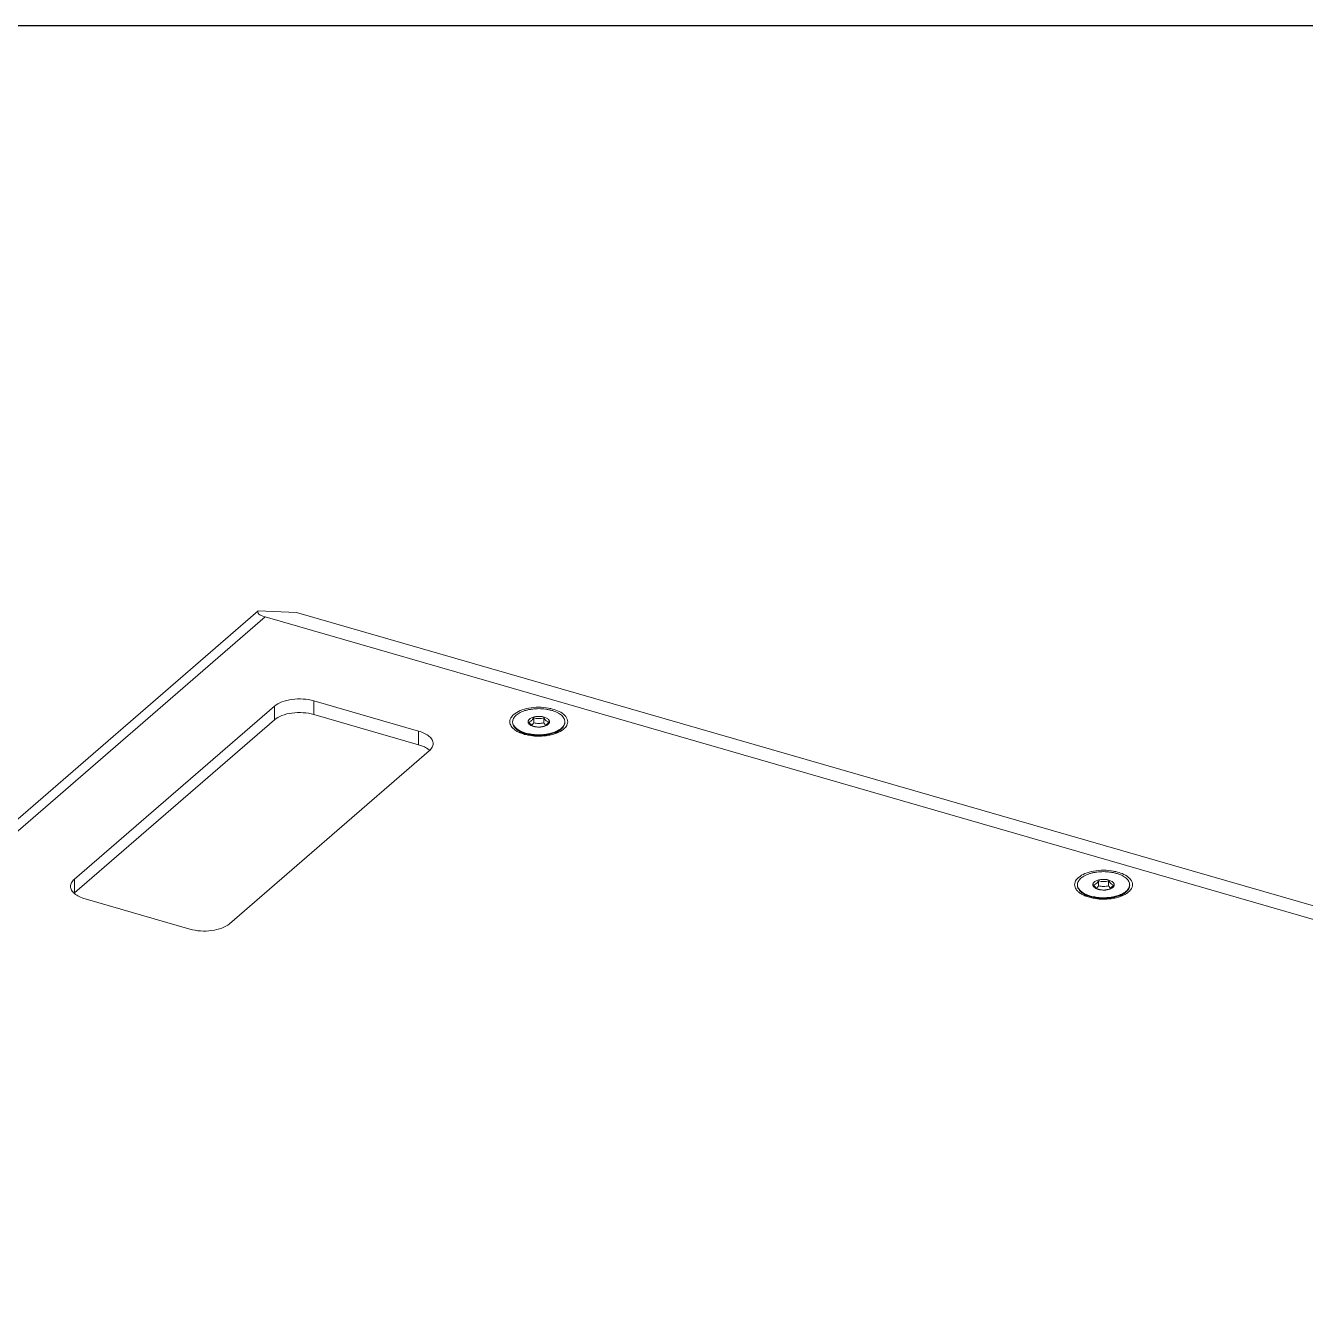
# Model space of a CAD drawing. Header units: millimetres. Extents: x 0 to 4009, y 0 to 2835.
# Drawn here: x 2942.4 to 3185.8, y 2593.1 to 2835 of the extents above; entities that cross this region are included whole.
import ezdxf

# ---------------------------------------------------------------- set-up
doc = ezdxf.new("R2010")
doc.units = ezdxf.units.MM
doc.layers.get('0').update_dxf_attribs({"lineweight": 13})
doc.layers.add('图框', color=7, linetype='Continuous')

# ---------------------------------------------------------------- blocks, each defined once
blk = doc.blocks.new('A4-H')
at = {"layer": '图框'}
blk.add_lwpolyline([(0, 210.021), (297, 210.021), (297, 0), (0, 0)], close=True, dxfattribs=at)

msp = doc.modelspace()

# ---------------------------------------------------------------- linework, layer by layer
for p, q in [((2598.73, 2387.76), (2986.16, 2723.29)), ((2986.16, 2723.29), (2986.67, 2723.71)), ((2986.67, 2723.71), (2993.97, 2723.43)), ((3428.71, 2597.93), (2993.97, 2723.43)), ((2603.47, 2389.58), (2987.97, 2722.57)), ((3422.71, 2597.07), (2987.97, 2722.57)), ((2997.25, 2706.61), (2997.25, 2704.01)), ((2997.25, 2706.61), (3017.17, 2700.86)), ((2951.74, 2672.69), (2989.74, 2705.6)), ((2989.74, 2703), (2989.74, 2705.6)), ((3017.17, 2698.26), (2997.25, 2704.01)), ((3039.07, 2702.43), (3039.07, 2703.37)), ((3040.95, 2702.43), (3040.95, 2703.37)), ((2989.74, 2703), (2951.74, 2670.09)), ((3036.9, 2700.41), (3035.96, 2701.07)), ((3043.12, 2700.41), (3044.07, 2701.07)), ((3044.77, 2701.26), (3044.5, 2701.05)), ((3044.97, 2702.51), (3044.97, 2702.5)), ((3044.97, 2702.51), (3044.97, 2702.5)), ((3017.17, 2698.26), (3017.17, 2700.86)), ((3019.19, 2697.1), (2981.19, 2664.19)), ((2951.74, 2672.69), (2951.74, 2670.09)), ((3146.46, 2671.43), (3146.46, 2672.37)), ((3148.34, 2671.43), (3148.34, 2672.37)), ((3144.29, 2669.41), (3143.34, 2670.07)), ((3150.51, 2669.41), (3151.45, 2670.07)), ((3152.16, 2670.26), (3151.89, 2670.05)), ((3152.36, 2671.51), (3152.36, 2671.5)), ((3152.36, 2671.51), (3152.36, 2671.5)), ((2973.67, 2663.19), (2953.75, 2668.94))]:
    msp.add_line(p, q)
for centre, radius, start, end in [((3036.29, 2702.64), 1.25, 180.0105, 185.9083), ((3037.98, 2704.54), 4.28, 234.826, 239.5328), ((3039.83, 2704.66), 3.02, 253.9012, 255.3331), ((3040.01, 2705.68), 4.06, 267.9886, 270.9744), ((3040.01, 2705.64), 4.02, 270.97, 273.5148), ((3040.02, 2705.59), 3.97, 273.5143, 274.9837), ((3040.16, 2704.79), 3.15, 283.8414, 284.6791), ((3042.03, 2704.56), 4.29, 300.4701, 305.1499), ((3043.73, 2702.64), 1.25, 354.0516, 359.9959), ((3039.07, 2706.74), 6.73, 247.2866, 250.8092), ((3040.96, 2706.71), 6.7, 289.2019, 292.7383), ((3143.68, 2671.64), 1.25, 180.0105, 185.9083), ((3145.37, 2673.54), 4.28, 234.826, 239.5328), ((3146.46, 2675.74), 6.73, 247.2866, 250.8092), ((3147.22, 2673.66), 3.02, 253.9012, 255.3331), ((3147.4, 2674.68), 4.06, 267.9886, 270.9744), ((3147.4, 2674.64), 4.02, 270.97, 273.5148), ((3147.4, 2674.59), 3.97, 273.5143, 274.9837), ((3147.54, 2673.79), 3.15, 283.8414, 284.6791), ((3148.34, 2675.71), 6.7, 289.2019, 292.7383), ((3149.42, 2673.56), 4.29, 300.4701, 305.1499), ((3151.12, 2671.64), 1.25, 354.0516, 359.9959)]:
    msp.add_arc(centre, radius, start, end)
msp.add_ellipse((2993.97, 2723.43), major_axis=(7.4, -0.03), ratio=0.205476, start_param=2.982177, end_param=3.767575)
for points, knots in [([(2997.25, 2706.61), (2996.59, 2706.8), (2995.2, 2707.02), (2993.13, 2706.96), (2991.25, 2706.52), (2990.15, 2705.96), (2989.74, 2705.6)], [0, 0, 0, 0, 0.263751, 0.537916, 0.791579, 1, 1, 1, 1]), ([(2989.74, 2703), (2990.15, 2703.36), (2991.25, 2703.93), (2993.13, 2704.36), (2995.2, 2704.42), (2996.59, 2704.2), (2997.25, 2704.01)], [0, 0, 0, 0, 0.208452, 0.462091, 0.736211, 1, 1, 1, 1]), ([(3034.6, 2703.11), (3034.62, 2703.2), (3034.78, 2703.54), (3035.03, 2703.82), (3035.25, 2704.01)], [0, 0, 0, 0, 0.229739, 1, 1, 1, 1]), ([(3035.05, 2702.64), (3035.05, 2702.75), (3035.08, 2702.97), (3035.21, 2703.29), (3035.42, 2703.6), (3035.72, 2703.9), (3036.08, 2704.16), (3036.51, 2704.41), (3037, 2704.62), (3037.54, 2704.8), (3038.12, 2704.94), (3038.73, 2705.04), (3039.37, 2705.11), (3040.01, 2705.13), (3040.66, 2705.11), (3041.29, 2705.04), (3041.91, 2704.94), (3042.3, 2704.84), (3042.49, 2704.79)], [0, 0, 0, 0, 0.038354, 0.078581, 0.122199, 0.170206, 0.223094, 0.280943, 0.343515, 0.410332, 0.480738, 0.553945, 0.629069, 0.705165, 0.781262, 0.856383, 0.929597, 1, 1, 1, 1]), ([(3035.25, 2704.01), (3035.61, 2704.32), (3036.55, 2704.84), (3038.18, 2705.29), (3040.01, 2705.44), (3041.27, 2705.33), (3041.89, 2705.22)], [0, 0, 0, 0, 0.206307, 0.454841, 0.727425, 1, 1, 1, 1]), ([(3041.03, 2703.52), (3040.91, 2703.55), (3040.66, 2703.61), (3040.27, 2703.65), (3039.88, 2703.66), (3039.49, 2703.62), (3039.12, 2703.56), (3038.78, 2703.45), (3038.49, 2703.32), (3038.33, 2703.21), (3038.25, 2703.14)], [0, 0, 0, 0, 0.128611, 0.263628, 0.401279, 0.537607, 0.668749, 0.791211, 0.902193, 1, 1, 1, 1]), ([(3039.07, 2703.37), (3039, 2703.27), (3038.86, 2703.08), (3038.69, 2702.91), (3038.61, 2702.84)], [0, 0, 0, 0, 0.525836, 1, 1, 1, 1]), ([(3040.95, 2703.37), (3040.8, 2703.33), (3040.49, 2703.27), (3040.01, 2703.23), (3039.54, 2703.27), (3039.23, 2703.33), (3039.07, 2703.37)], [0, 0, 0, 0, 0.249369, 0.5, 0.750631, 1, 1, 1, 1]), ([(3041.89, 2702.56), (3041.81, 2702.59), (3041.64, 2702.67), (3041.4, 2702.84), (3041.17, 2703.08), (3041.02, 2703.27), (3040.95, 2703.37)], [0, 0, 0, 0, 0.203593, 0.435936, 0.703391, 1, 1, 1, 1]), ([(3041.77, 2702.13), (3041.8, 2702.16), (3041.86, 2702.21), (3041.93, 2702.31), (3041.99, 2702.4), (3042.03, 2702.5), (3042.04, 2702.6), (3042.04, 2702.7), (3042.02, 2702.8), (3041.97, 2702.9), (3041.91, 2703), (3041.8, 2703.13), (3041.62, 2703.27), (3041.34, 2703.41), (3041.14, 2703.48), (3041.03, 2703.52)], [0, 0, 0, 0, 0.062761, 0.121167, 0.1757, 0.227248, 0.276977, 0.32624, 0.376438, 0.428866, 0.484593, 0.544387, 0.677689, 0.830135, 1, 1, 1, 1]), ([(3041.89, 2705.22), (3042.04, 2705.19), (3042.6, 2705.08), (3043.16, 2704.91), (3043.55, 2704.74)], [0, 0, 0, 0, 0.262606, 1, 1, 1, 1]), ([(3042.49, 2704.79), (3042.68, 2704.73), (3043.03, 2704.62), (3043.51, 2704.41), (3043.94, 2704.16), (3044.31, 2703.9), (3044.6, 2703.6), (3044.81, 2703.29), (3044.95, 2702.97), (3044.98, 2702.75), (3044.98, 2702.64)], [0, 0, 0, 0, 0.162825, 0.315332, 0.456305, 0.585199, 0.702193, 0.808494, 0.90653, 1, 1, 1, 1]), ([(3043.55, 2704.74), (3043.99, 2704.56), (3044.74, 2704.15), (3045.3, 2703.46), (3045.43, 2703.12)], [0, 0, 0, 0, 0.562831, 1, 1, 1, 1]), ([(3034.6, 2702.16), (3034.54, 2702.31), (3034.48, 2702.64), (3034.54, 2702.96), (3034.6, 2703.11)], [0, 0, 0, 0, 0.499842, 1, 1, 1, 1]), ([(3035.25, 2701.26), (3035.17, 2701.33), (3034.9, 2701.58), (3034.69, 2701.9), (3034.6, 2702.16)], [0, 0, 0, 0, 0.27505, 1, 1, 1, 1]), ([(3035.05, 2702.51), (3035.05, 2702.4), (3035.08, 2702.17), (3035.16, 2701.97), (3035.22, 2701.87)], [0, 0, 0, 0, 0.488081, 1, 1, 1, 1]), ([(3035.22, 2701.99), (3035.17, 2702.08), (3035.1, 2702.24), (3035.06, 2702.42), (3035.05, 2702.51)], [0, 0, 0, 0, 0.511244, 1, 1, 1, 1]), ([(3036.32, 2700.98), (3036.2, 2701.04), (3035.96, 2701.19), (3035.57, 2701.51), (3035.33, 2701.79), (3035.22, 2701.99)], [0, 0, 0, 0, 0.283199, 0.543801, 1, 1, 1, 1]), ([(3035.22, 2701.87), (3035.3, 2701.72), (3035.46, 2701.5), (3035.72, 2701.25), (3035.88, 2701.13), (3035.96, 2701.07)], [0, 0, 0, 0, 0.466941, 0.724749, 1, 1, 1, 1]), ([(3035.96, 2701.07), (3036.06, 2701), (3036.3, 2700.85), (3036.67, 2700.66), (3037.09, 2700.5), (3037.38, 2700.4), (3037.53, 2700.36)], [0, 0, 0, 0, 0.226676, 0.469614, 0.727939, 1, 1, 1, 1]), ([(3037.53, 2700.49), (3037.31, 2700.55), (3036.9, 2700.69), (3036.5, 2700.87), (3036.32, 2700.98)], [0, 0, 0, 0, 0.520443, 1, 1, 1, 1]), ([(3037.53, 2700.36), (3037.8, 2700.28), (3038.37, 2700.15), (3039.26, 2700.04), (3040.16, 2700.01), (3041.07, 2700.07), (3041.94, 2700.2), (3042.74, 2700.42), (3043.45, 2700.7), (3043.88, 2700.94), (3044.07, 2701.07)], [0, 0, 0, 0, 0.126453, 0.259035, 0.39449, 0.529362, 0.660241, 0.783963, 0.897849, 1, 1, 1, 1]), ([(3038.25, 2703.14), (3038.22, 2703.12), (3038.16, 2703.06), (3038.09, 2702.97), (3038.03, 2702.87), (3038, 2702.77), (3037.98, 2702.67), (3037.98, 2702.57), (3038.01, 2702.47), (3038.05, 2702.37), (3038.11, 2702.28), (3038.22, 2702.15), (3038.41, 2702), (3038.68, 2701.86), (3038.89, 2701.79), (3039, 2701.76)], [0, 0, 0, 0, 0.062761, 0.121167, 0.1757, 0.227248, 0.276977, 0.32624, 0.376438, 0.428866, 0.484593, 0.544387, 0.677689, 0.830135, 1, 1, 1, 1]), ([(3038.61, 2702.84), (3038.53, 2702.78), (3038.38, 2702.67), (3038.22, 2702.59), (3038.14, 2702.56)], [0, 0, 0, 0, 0.532975, 1, 1, 1, 1]), ([(3038.14, 2702.56), (3038.21, 2702.46), (3038.36, 2702.27), (3038.59, 2702.03), (3038.83, 2701.86), (3038.99, 2701.78), (3039.07, 2701.75)], [0, 0, 0, 0, 0.296609, 0.564064, 0.796406, 1, 1, 1, 1]), ([(3039.07, 2702.43), (3039.01, 2702.34), (3038.89, 2702.18), (3038.75, 2702.03), (3038.68, 2701.97)], [0, 0, 0, 0, 0.519997, 1, 1, 1, 1]), ([(3039.07, 2702.43), (3039.23, 2702.39), (3039.54, 2702.32), (3040.01, 2702.29), (3040.49, 2702.32), (3040.8, 2702.39), (3040.95, 2702.43)], [0, 0, 0, 0, 0.249369, 0.5, 0.750631, 1, 1, 1, 1]), ([(3039.07, 2701.75), (3039.23, 2701.71), (3039.54, 2701.65), (3040.01, 2701.61), (3040.49, 2701.65), (3040.8, 2701.71), (3040.95, 2701.75)], [0, 0, 0, 0, 0.249369, 0.5, 0.750631, 1, 1, 1, 1]), ([(3039.07, 2701.74), (3039.2, 2701.7), (3039.46, 2701.65), (3039.73, 2701.63), (3039.87, 2701.62)], [0, 0, 0, 0, 0.489329, 1, 1, 1, 1]), ([(3040.36, 2701.64), (3040.41, 2701.64), (3040.59, 2701.66), (3040.78, 2701.69), (3040.91, 2701.73)], [0, 0, 0, 0, 0.256008, 1, 1, 1, 1]), ([(3040.95, 2702.43), (3041.01, 2702.34), (3041.13, 2702.18), (3041.27, 2702.03), (3041.34, 2701.97)], [0, 0, 0, 0, 0.520016, 1, 1, 1, 1]), ([(3040.95, 2701.74), (3041.04, 2701.76), (3041.19, 2701.81), (3041.41, 2701.9), (3041.61, 2702), (3041.72, 2702.09), (3041.77, 2702.13)], [0, 0, 0, 0, 0.279516, 0.540776, 0.781432, 1, 1, 1, 1]), ([(3040.95, 2701.75), (3041.03, 2701.78), (3041.2, 2701.86), (3041.34, 2701.96), (3041.42, 2702.03)], [0, 0, 0, 0, 0.467024, 1, 1, 1, 1]), ([(3041.42, 2702.03), (3041.5, 2702.1), (3041.67, 2702.27), (3041.81, 2702.46), (3041.89, 2702.56)], [0, 0, 0, 0, 0.474164, 1, 1, 1, 1]), ([(3043.86, 2701.07), (3043.74, 2700.99), (3043.46, 2700.85), (3043.02, 2700.66), (3042.54, 2700.49), (3042.2, 2700.41), (3042.03, 2700.37)], [0, 0, 0, 0, 0.227229, 0.470743, 0.72901, 1, 1, 1, 1]), ([(3044.97, 2702.5), (3044.96, 2702.44), (3044.94, 2702.31), (3044.85, 2702.04), (3044.69, 2701.79), (3044.49, 2701.56), (3044.24, 2701.32), (3044.02, 2701.17), (3043.86, 2701.07)], [0, 0, 0, 0, 0.105647, 0.214421, 0.446968, 0.573476, 0.707637, 1, 1, 1, 1]), ([(3044.07, 2701.07), (3044.16, 2701.14), (3044.33, 2701.28), (3044.56, 2701.5), (3044.74, 2701.74), (3044.83, 2701.91), (3044.87, 2701.99)], [0, 0, 0, 0, 0.27852, 0.536805, 0.776377, 1, 1, 1, 1]), ([(3045.43, 2702.16), (3045.4, 2702.08), (3045.25, 2701.74), (3044.99, 2701.45), (3044.77, 2701.26)], [0, 0, 0, 0, 0.229739, 1, 1, 1, 1]), ([(3044.87, 2701.99), (3044.9, 2702.07), (3044.96, 2702.24), (3044.98, 2702.42), (3044.98, 2702.51)], [0, 0, 0, 0, 0.507831, 1, 1, 1, 1]), ([(3045.43, 2703.12), (3045.48, 2702.96), (3045.54, 2702.64), (3045.48, 2702.31), (3045.43, 2702.16)], [0, 0, 0, 0, 0.499842, 1, 1, 1, 1]), ([(3019.92, 2698.48), (3019.92, 2698.72), (3019.77, 2699.26), (3019.17, 2699.93), (3018.28, 2700.48), (3017.56, 2700.75), (3017.17, 2700.86)], [0, 0, 0, 0, 0.190649, 0.413748, 0.683957, 1, 1, 1, 1]), ([(3036.48, 2700.53), (3036.42, 2700.56), (3036.19, 2700.65), (3035.97, 2700.77), (3035.82, 2700.86)], [0, 0, 0, 0, 0.259493, 1, 1, 1, 1]), ([(3038.13, 2700.05), (3038.02, 2700.07), (3037.59, 2700.16), (3037.17, 2700.28), (3036.86, 2700.38)], [0, 0, 0, 0, 0.258631, 1, 1, 1, 1]), ([(3042.03, 2700.37), (3041.66, 2700.29), (3040.9, 2700.17), (3039.75, 2700.14), (3038.62, 2700.23), (3037.88, 2700.39), (3037.53, 2700.49)], [0, 0, 0, 0, 0.248229, 0.504632, 0.758655, 1, 1, 1, 1]), ([(3041.89, 2700.05), (3041.59, 2700), (3040.34, 2699.83), (3039.06, 2699.88), (3038.13, 2700.05)], [0, 0, 0, 0, 0.247619, 1, 1, 1, 1]), ([(3043.16, 2700.38), (3043.06, 2700.35), (3042.65, 2700.21), (3042.22, 2700.11), (3041.89, 2700.05)], [0, 0, 0, 0, 0.240926, 1, 1, 1, 1]), ([(3044.21, 2700.86), (3044.16, 2700.83), (3043.94, 2700.71), (3043.72, 2700.6), (3043.55, 2700.53)], [0, 0, 0, 0, 0.240482, 1, 1, 1, 1]), ([(3017.17, 2698.26), (3017.3, 2698.22), (3017.76, 2698.08), (3018.2, 2697.89), (3018.51, 2697.72)], [0, 0, 0, 0, 0.26451, 1, 1, 1, 1]), ([(3018.51, 2697.72), (3018.59, 2697.68), (3018.86, 2697.52), (3019.11, 2697.33), (3019.28, 2697.17)], [0, 0, 0, 0, 0.266544, 1, 1, 1, 1]), ([(3019.19, 2697.1), (3019.4, 2697.29), (3019.77, 2697.7), (3019.92, 2698.23), (3019.92, 2698.48)], [0, 0, 0, 0, 0.539241, 1, 1, 1, 1]), ([(3142.64, 2673.01), (3143, 2673.32), (3143.93, 2673.84), (3145.56, 2674.29), (3147.4, 2674.44), (3148.66, 2674.33), (3149.28, 2674.22)], [0, 0, 0, 0, 0.206307, 0.454841, 0.727425, 1, 1, 1, 1]), ([(3149.28, 2674.22), (3149.43, 2674.19), (3149.99, 2674.08), (3150.54, 2673.91), (3150.93, 2673.74)], [0, 0, 0, 0, 0.262606, 1, 1, 1, 1]), ([(2951.74, 2672.69), (2951.52, 2672.5), (2951.16, 2672.1), (2951, 2671.56), (2951, 2671.32)], [0, 0, 0, 0, 0.539241, 1, 1, 1, 1]), ([(3141.98, 2671.16), (3141.93, 2671.31), (3141.87, 2671.64), (3141.93, 2671.96), (3141.98, 2672.11)], [0, 0, 0, 0, 0.499842, 1, 1, 1, 1]), ([(3141.98, 2672.11), (3142.01, 2672.2), (3142.16, 2672.54), (3142.42, 2672.82), (3142.64, 2673.01)], [0, 0, 0, 0, 0.229739, 1, 1, 1, 1]), ([(3142.43, 2671.64), (3142.43, 2671.75), (3142.46, 2671.97), (3142.6, 2672.29), (3142.81, 2672.6), (3143.1, 2672.9), (3143.47, 2673.16), (3143.9, 2673.41), (3144.38, 2673.62), (3144.92, 2673.8), (3145.5, 2673.94), (3146.12, 2674.04), (3146.75, 2674.11), (3147.4, 2674.13), (3148.04, 2674.11), (3148.68, 2674.04), (3149.29, 2673.94), (3149.69, 2673.84), (3149.88, 2673.79)], [0, 0, 0, 0, 0.038354, 0.078581, 0.122199, 0.170206, 0.223094, 0.280943, 0.343515, 0.410332, 0.480738, 0.553945, 0.629069, 0.705165, 0.781262, 0.856383, 0.929597, 1, 1, 1, 1]), ([(3145.64, 2672.14), (3145.61, 2672.12), (3145.55, 2672.06), (3145.48, 2671.97), (3145.42, 2671.87), (3145.38, 2671.77), (3145.37, 2671.67), (3145.37, 2671.57), (3145.39, 2671.47), (3145.44, 2671.37), (3145.5, 2671.28), (3145.61, 2671.15), (3145.79, 2671), (3146.07, 2670.86), (3146.27, 2670.79), (3146.38, 2670.76)], [0, 0, 0, 0, 0.062761, 0.121167, 0.1757, 0.227248, 0.276977, 0.32624, 0.376438, 0.428866, 0.484593, 0.544387, 0.677689, 0.830135, 1, 1, 1, 1]), ([(3145.99, 2671.84), (3145.92, 2671.78), (3145.77, 2671.67), (3145.6, 2671.59), (3145.52, 2671.56)], [0, 0, 0, 0, 0.532975, 1, 1, 1, 1]), ([(3148.41, 2672.52), (3148.29, 2672.55), (3148.05, 2672.61), (3147.66, 2672.65), (3147.27, 2672.66), (3146.88, 2672.62), (3146.51, 2672.56), (3146.17, 2672.45), (3145.88, 2672.32), (3145.71, 2672.21), (3145.64, 2672.14)], [0, 0, 0, 0, 0.128611, 0.263628, 0.401279, 0.537607, 0.668749, 0.791211, 0.902193, 1, 1, 1, 1]), ([(3146.46, 2672.37), (3146.39, 2672.27), (3146.24, 2672.08), (3146.08, 2671.91), (3145.99, 2671.84)], [0, 0, 0, 0, 0.525836, 1, 1, 1, 1]), ([(3148.34, 2672.37), (3148.18, 2672.33), (3147.87, 2672.27), (3147.4, 2672.23), (3146.92, 2672.27), (3146.61, 2672.33), (3146.46, 2672.37)], [0, 0, 0, 0, 0.249369, 0.5, 0.750631, 1, 1, 1, 1]), ([(3149.27, 2671.56), (3149.19, 2671.59), (3149.03, 2671.67), (3148.79, 2671.84), (3148.56, 2672.08), (3148.41, 2672.27), (3148.34, 2672.37)], [0, 0, 0, 0, 0.203593, 0.435936, 0.703391, 1, 1, 1, 1]), ([(3149.16, 2671.13), (3149.19, 2671.16), (3149.25, 2671.21), (3149.32, 2671.31), (3149.38, 2671.4), (3149.41, 2671.5), (3149.43, 2671.6), (3149.43, 2671.7), (3149.4, 2671.8), (3149.36, 2671.9), (3149.3, 2672), (3149.19, 2672.13), (3149, 2672.27), (3148.73, 2672.41), (3148.52, 2672.48), (3148.41, 2672.52)], [0, 0, 0, 0, 0.062761, 0.121167, 0.1757, 0.227248, 0.276977, 0.32624, 0.376438, 0.428866, 0.484593, 0.544387, 0.677689, 0.830135, 1, 1, 1, 1]), ([(3149.88, 2673.79), (3150.06, 2673.73), (3150.41, 2673.62), (3150.9, 2673.41), (3151.33, 2673.16), (3151.7, 2672.9), (3151.99, 2672.6), (3152.2, 2672.29), (3152.33, 2671.97), (3152.36, 2671.75), (3152.36, 2671.64)], [0, 0, 0, 0, 0.162825, 0.315332, 0.456305, 0.585199, 0.702193, 0.808494, 0.90653, 1, 1, 1, 1]), ([(3150.93, 2673.74), (3151.37, 2673.56), (3152.13, 2673.15), (3152.69, 2672.46), (3152.82, 2672.12)], [0, 0, 0, 0, 0.562831, 1, 1, 1, 1]), ([(3152.82, 2672.12), (3152.87, 2671.96), (3152.93, 2671.64), (3152.87, 2671.31), (3152.82, 2671.16)], [0, 0, 0, 0, 0.499842, 1, 1, 1, 1]), ([(2951, 2671.32), (2951, 2671.07), (2951.16, 2670.54), (2951.76, 2669.87), (2952.65, 2669.31), (2953.36, 2669.05), (2953.75, 2668.94)], [0, 0, 0, 0, 0.190649, 0.413748, 0.683957, 1, 1, 1, 1]), ([(3142.64, 2670.26), (3142.56, 2670.33), (3142.29, 2670.58), (3142.07, 2670.9), (3141.98, 2671.16)], [0, 0, 0, 0, 0.27505, 1, 1, 1, 1]), ([(3142.43, 2671.51), (3142.43, 2671.4), (3142.46, 2671.17), (3142.55, 2670.97), (3142.6, 2670.87)], [0, 0, 0, 0, 0.488081, 1, 1, 1, 1]), ([(3142.6, 2670.99), (3142.56, 2671.08), (3142.49, 2671.24), (3142.45, 2671.42), (3142.44, 2671.51)], [0, 0, 0, 0, 0.511244, 1, 1, 1, 1]), ([(3143.71, 2669.98), (3143.58, 2670.04), (3143.35, 2670.19), (3142.95, 2670.51), (3142.71, 2670.79), (3142.6, 2670.99)], [0, 0, 0, 0, 0.283199, 0.543801, 1, 1, 1, 1]), ([(3142.6, 2670.87), (3142.68, 2670.72), (3142.84, 2670.5), (3143.11, 2670.25), (3143.26, 2670.13), (3143.34, 2670.07)], [0, 0, 0, 0, 0.466941, 0.724749, 1, 1, 1, 1]), ([(3143.86, 2669.53), (3143.8, 2669.56), (3143.58, 2669.65), (3143.36, 2669.77), (3143.2, 2669.86)], [0, 0, 0, 0, 0.259493, 1, 1, 1, 1]), ([(3143.34, 2670.07), (3143.45, 2670), (3143.68, 2669.85), (3144.06, 2669.66), (3144.47, 2669.5), (3144.77, 2669.4), (3144.92, 2669.36)], [0, 0, 0, 0, 0.226676, 0.469614, 0.727939, 1, 1, 1, 1]), ([(3144.92, 2669.49), (3144.7, 2669.55), (3144.29, 2669.69), (3143.89, 2669.87), (3143.71, 2669.98)], [0, 0, 0, 0, 0.520443, 1, 1, 1, 1]), ([(3145.52, 2669.05), (3145.41, 2669.07), (3144.98, 2669.16), (3144.56, 2669.28), (3144.25, 2669.38)], [0, 0, 0, 0, 0.258631, 1, 1, 1, 1]), ([(3144.92, 2669.36), (3145.19, 2669.28), (3145.76, 2669.15), (3146.64, 2669.04), (3147.55, 2669.01), (3148.45, 2669.07), (3149.32, 2669.2), (3150.13, 2669.42), (3150.84, 2669.7), (3151.27, 2669.94), (3151.45, 2670.07)], [0, 0, 0, 0, 0.126453, 0.259035, 0.39449, 0.529362, 0.660241, 0.783963, 0.897849, 1, 1, 1, 1]), ([(3149.42, 2669.37), (3149.05, 2669.29), (3148.29, 2669.17), (3147.14, 2669.14), (3146, 2669.23), (3145.27, 2669.39), (3144.92, 2669.49)], [0, 0, 0, 0, 0.248229, 0.504632, 0.758655, 1, 1, 1, 1]), ([(3145.52, 2671.56), (3145.6, 2671.46), (3145.74, 2671.27), (3145.98, 2671.03), (3146.21, 2670.86), (3146.38, 2670.78), (3146.46, 2670.75)], [0, 0, 0, 0, 0.296609, 0.564064, 0.796406, 1, 1, 1, 1]), ([(3146.46, 2671.43), (3146.4, 2671.34), (3146.28, 2671.18), (3146.14, 2671.03), (3146.07, 2670.97)], [0, 0, 0, 0, 0.519997, 1, 1, 1, 1]), ([(3146.46, 2671.43), (3146.61, 2671.39), (3146.92, 2671.32), (3147.4, 2671.29), (3147.87, 2671.32), (3148.18, 2671.39), (3148.34, 2671.43)], [0, 0, 0, 0, 0.249369, 0.5, 0.750631, 1, 1, 1, 1]), ([(3146.46, 2670.75), (3146.61, 2670.71), (3146.92, 2670.65), (3147.4, 2670.61), (3147.87, 2670.65), (3148.18, 2670.71), (3148.34, 2670.75)], [0, 0, 0, 0, 0.249369, 0.5, 0.750631, 1, 1, 1, 1]), ([(3146.46, 2670.74), (3146.58, 2670.7), (3146.85, 2670.65), (3147.12, 2670.63), (3147.26, 2670.62)], [0, 0, 0, 0, 0.489329, 1, 1, 1, 1]), ([(3147.75, 2670.64), (3147.8, 2670.64), (3147.98, 2670.66), (3148.16, 2670.69), (3148.3, 2670.73)], [0, 0, 0, 0, 0.256008, 1, 1, 1, 1]), ([(3148.34, 2671.43), (3148.4, 2671.34), (3148.52, 2671.18), (3148.66, 2671.03), (3148.73, 2670.97)], [0, 0, 0, 0, 0.520016, 1, 1, 1, 1]), ([(3148.34, 2670.74), (3148.42, 2670.76), (3148.58, 2670.81), (3148.8, 2670.9), (3148.99, 2671), (3149.11, 2671.09), (3149.16, 2671.13)], [0, 0, 0, 0, 0.279516, 0.540776, 0.781432, 1, 1, 1, 1]), ([(3148.34, 2670.75), (3148.42, 2670.78), (3148.58, 2670.86), (3148.73, 2670.96), (3148.81, 2671.03)], [0, 0, 0, 0, 0.467024, 1, 1, 1, 1]), ([(3148.81, 2671.03), (3148.89, 2671.1), (3149.05, 2671.27), (3149.2, 2671.46), (3149.27, 2671.56)], [0, 0, 0, 0, 0.474164, 1, 1, 1, 1]), ([(3150.55, 2669.38), (3150.45, 2669.35), (3150.03, 2669.21), (3149.61, 2669.11), (3149.28, 2669.05)], [0, 0, 0, 0, 0.240926, 1, 1, 1, 1]), ([(3151.25, 2670.07), (3151.12, 2669.99), (3150.85, 2669.85), (3150.41, 2669.66), (3149.93, 2669.49), (3149.59, 2669.41), (3149.42, 2669.37)], [0, 0, 0, 0, 0.227229, 0.470743, 0.72901, 1, 1, 1, 1]), ([(3151.59, 2669.86), (3151.54, 2669.83), (3151.33, 2669.71), (3151.11, 2669.6), (3150.93, 2669.53)], [0, 0, 0, 0, 0.240482, 1, 1, 1, 1]), ([(3152.36, 2671.5), (3152.35, 2671.44), (3152.33, 2671.31), (3152.23, 2671.04), (3152.08, 2670.79), (3151.88, 2670.56), (3151.63, 2670.32), (3151.41, 2670.17), (3151.25, 2670.07)], [0, 0, 0, 0, 0.105647, 0.214421, 0.446968, 0.573476, 0.707637, 1, 1, 1, 1]), ([(3151.45, 2670.07), (3151.55, 2670.14), (3151.72, 2670.28), (3151.95, 2670.5), (3152.13, 2670.74), (3152.22, 2670.91), (3152.26, 2670.99)], [0, 0, 0, 0, 0.27852, 0.536805, 0.776377, 1, 1, 1, 1]), ([(3152.82, 2671.16), (3152.79, 2671.08), (3152.63, 2670.74), (3152.38, 2670.45), (3152.16, 2670.26)], [0, 0, 0, 0, 0.229739, 1, 1, 1, 1]), ([(3152.26, 2670.99), (3152.29, 2671.07), (3152.35, 2671.24), (3152.36, 2671.42), (3152.36, 2671.51)], [0, 0, 0, 0, 0.507831, 1, 1, 1, 1]), ([(3149.28, 2669.05), (3148.97, 2669), (3147.73, 2668.83), (3146.45, 2668.88), (3145.52, 2669.05)], [0, 0, 0, 0, 0.247619, 1, 1, 1, 1]), ([(2973.67, 2663.19), (2974.33, 2663), (2975.73, 2662.77), (2977.8, 2662.84), (2979.68, 2663.27), (2980.78, 2663.84), (2981.19, 2664.19)], [0, 0, 0, 0, 0.263751, 0.537916, 0.791579, 1, 1, 1, 1])]:
    msp.add_open_spline(points, degree=3, knots=knots)
for points in [[(3035.52, 2701.05), (3035.43, 2701.12), (3035.34, 2701.19), (3035.25, 2701.26)], [(3142.91, 2670.05), (3142.81, 2670.12), (3142.72, 2670.19), (3142.64, 2670.26)]]:
    msp.add_open_spline(points, degree=3)

# ---------------------------------------------------------------- block references
at = {"layer": '图框', "xscale": 13.4988253924551, "yscale": 13.4988253924551, "zscale": 13.4988253924551}
msp.add_blockref('A4-H', (0, 0), dxfattribs=at)

doc.saveas('drawing.dxf')
